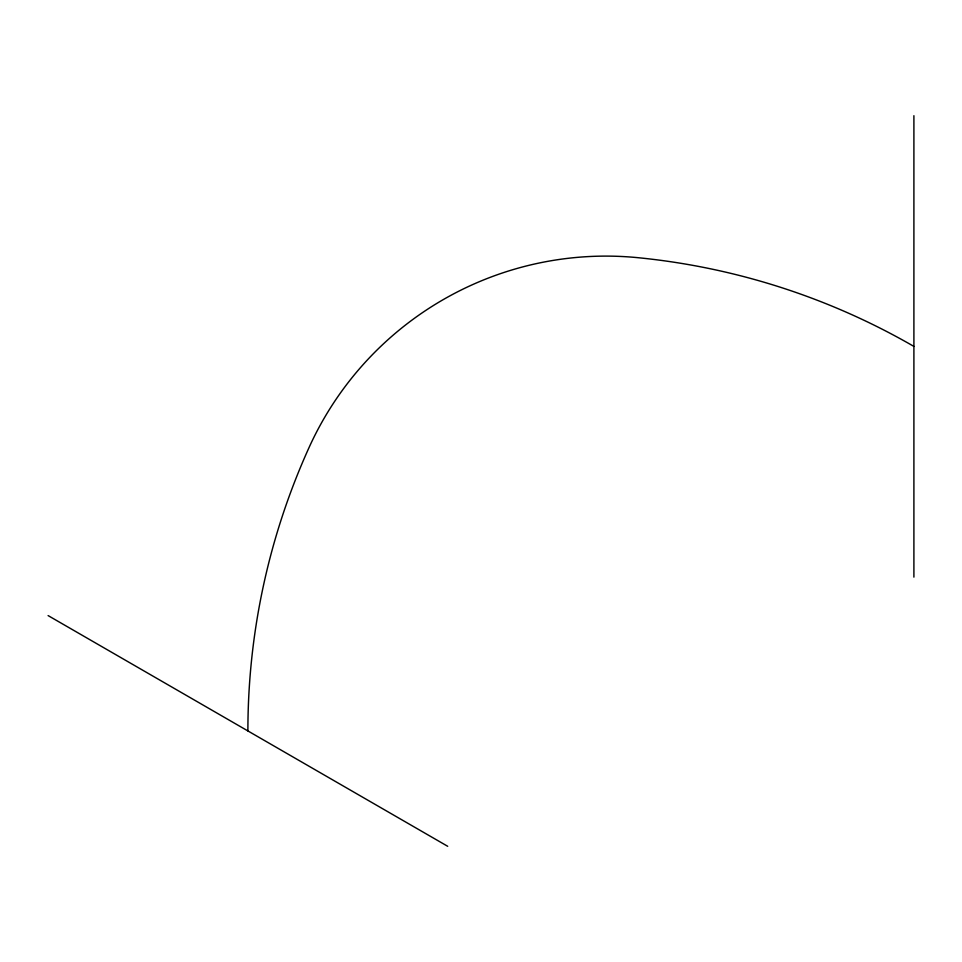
<?xml version="1.0" encoding="UTF-8"?>
<svg xmlns="http://www.w3.org/2000/svg" width="962" height="962" viewBox="0 0 962 962"><rect width="100%" height="100%" fill="white"/><g stroke="black" fill="none" stroke-linecap="round" stroke-linejoin="round"><path stroke-width="1.44" d="M48.1 615.584L447.703 846.295M913.9 115.705L913.9 577.128M247.895 730.94A687.217 687.217 0 0 1 308.994 447.667A325.89 325.89 0 0 1 638.034 257.696A687.217 687.217 0 0 1 913.9 346.416"/></g></svg>
